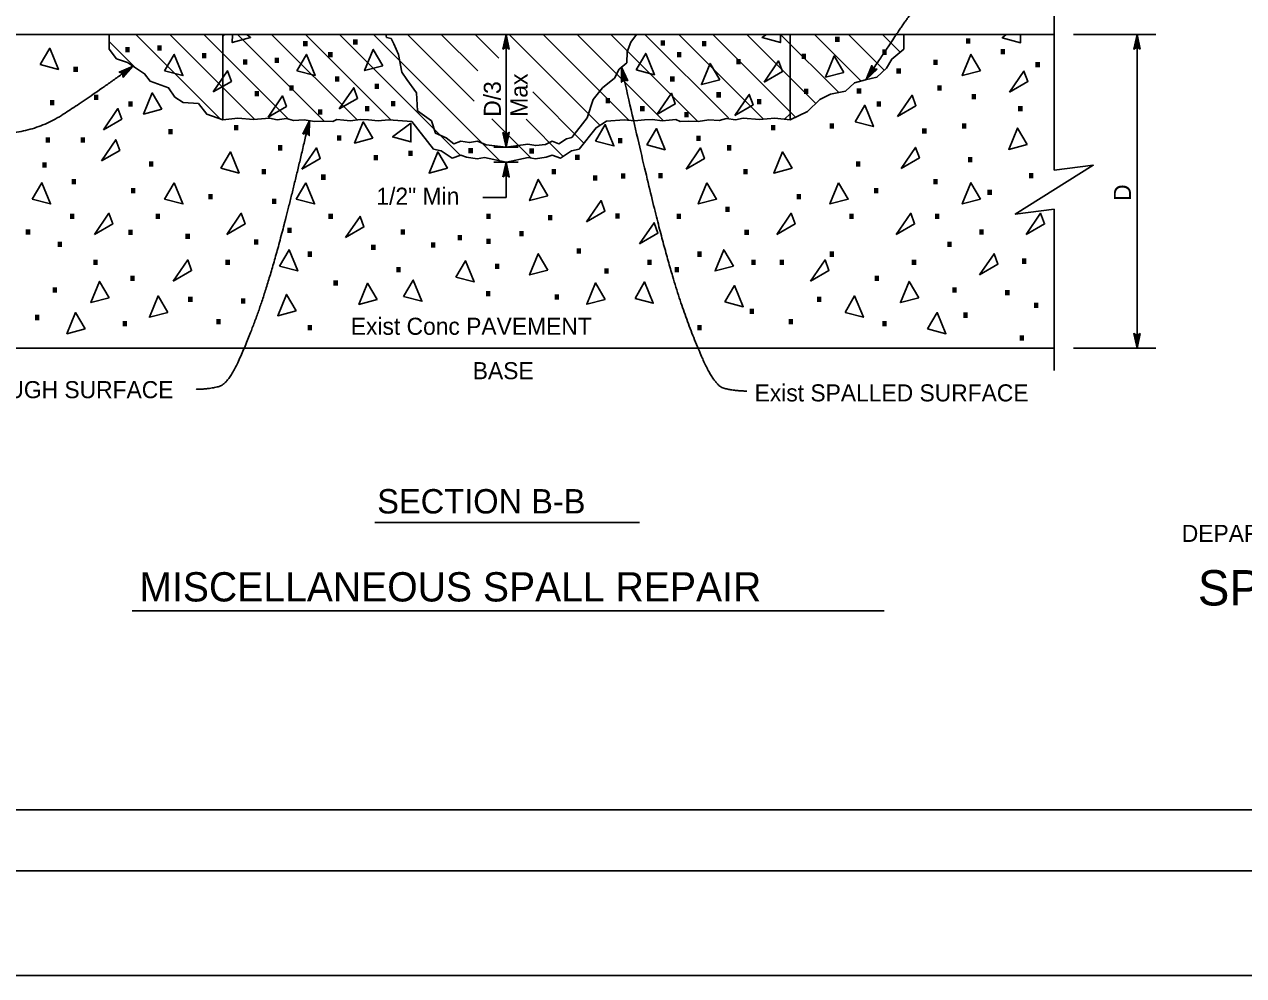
# Model space of a CAD drawing. Extents: x -893 to 867, y -474 to 712.
# Drawn here: x 61 to 561, y -474 to -84 of the extents above; entities that cross this region are included whole.
import ezdxf

# ---------------------------------------------------------------- set-up
doc = ezdxf.new("R2010")
doc.units = 0
for name, color, linetype in [('10 Sheet Format', 7, 'Continuous'), ('2 Exist Man Made', 7, 'Continuous'), ('56 Stage 3 Anno', 7, 'Continuous'), ('57 Undefined', 7, 'Continuous'), ('58 Soundwalls', 7, 'Continuous'), ('60 Nongeo Data', 7, 'Continuous')]:
    doc.layers.add(name, color=color, linetype=linetype)

msp = doc.modelspace()

# ---------------------------------------------------------------- linework, layer by layer
at = {"layer": '10 Sheet Format'}
for p, q in [((-813.45, -406.04), (811.55, -406.04)), ((-863.46, -431.04), (836.54, -431.04))]:
    msp.add_line(p, q, dxfattribs=at)
for points in [[(-893.46, -474.04), (866.54, -474.04), (866.54, 711.96), (-893.46, 711.96)], [(-863.46, -431.04), (836.54, -431.04), (836.54, 668.96), (-863.46, 668.96)]]:
    msp.add_lwpolyline(points, close=True, dxfattribs=at)
at = {"layer": '2 Exist Man Made'}
for points in [[(258.52, -134.35), (250.39, -133.43), (246.89, -131.9), (243.51, -132.54), (239.97, -131.95), (237.16, -132.96), (233.92, -130.54), (229.62, -128.68), (227.93, -123.63), (222.23, -119.45), (221.78, -112.07), (217.9, -106.66), (215.74, -103.69), (214.39, -96.36), (212.49, -92.02), (211.35, -89.81), (209.52, -89.36), (209.29, -88.14)], [(258.52, -134.35), (267.5, -133.18), (270.7, -133.72), (274.77, -133.36), (277.39, -131.95), (280.2, -132.96), (283.29, -130.96), (285.48, -130.46), (291.82, -122.37), (294.2, -114.88), (298.06, -110.08), (302.95, -106.07), (304.92, -102.42), (308.05, -99.8), (308.24, -95.25), (309.73, -91.4), (312.01, -88.15)]]:
    msp.add_lwpolyline(points, dxfattribs=at)
at = {"layer": '56 Stage 3 Anno'}
for p, q in [((258.52, -88.16), (258.52, -88.16)), ((258.52, -134.35), (258.52, -88.16)), ((491.26, -88.15), (525.07, -88.15)), ((517.34, -216.83), (517.34, -88.15)), ((517.34, -88.15), (517.34, -88.15)), ((257.18, -94.16), (257.18, -94.16)), ((259.85, -94.16), (259.85, -94.16)), ((516.01, -94.15), (516.01, -94.15)), ((518.68, -94.15), (518.68, -94.15)), ((99.88, -103.59), (99.88, -103.59)), ((105.54, -101.18), (105.54, -101.18)), ((305.85, -101.63), (305.85, -101.63)), ((408.55, -100.93), (408.55, -100.93)), ((410.76, -102.42), (410.76, -102.42)), ((101.43, -105.76), (101.43, -105.76)), ((305.91, -107.77), (305.91, -107.77)), ((308.51, -107.17), (308.51, -107.17)), ((406.3, -106.65), (406.3, -106.65)), ((177.86, -123.5), (177.86, -123.5)), ((175.19, -129.03), (175.19, -129.03)), ((177.79, -129.64), (177.79, -129.64)), ((257.18, -128.35), (257.18, -128.35)), ((259.85, -128.35), (259.85, -128.35)), ((253.52, -134.35), (263.52, -134.35)), ((258.52, -134.35), (258.52, -134.35)), ((253.52, -140.59), (263.52, -140.59)), ((258.52, -155.07), (258.52, -140.59)), ((258.52, -140.59), (258.52, -140.59)), ((257.18, -146.59), (257.18, -146.59)), ((259.85, -146.59), (259.85, -146.59)), ((516.01, -210.83), (516.01, -210.83)), ((518.68, -210.83), (518.68, -210.83)), ((491.26, -216.83), (525.07, -216.83)), ((517.34, -216.83), (517.34, -216.83))]:
    msp.add_line(p, q, dxfattribs=at)
for points in [[(257.18, -94.16), (258.52, -88.16), (259.85, -94.16), (259.49, -93.94), (258.52, -89.55), (257.53, -93.94), (257.89, -93.73), (258.52, -90.92), (259.14, -93.73), (258.78, -93.52), (258.51, -92.3), (258.24, -93.52), (258.52, -93.36), (259.85, -94.16), (258.52, -93.36)], [(518.68, -94.15), (517.34, -88.15), (516.01, -94.15), (516.36, -93.94), (517.33, -89.54), (518.32, -93.94), (517.97, -93.73), (517.34, -90.91), (516.72, -93.73), (517.07, -93.51), (517.34, -92.3), (517.61, -93.52), (517.34, -93.35), (516.01, -94.15), (517.34, -93.35)], [(101.43, -105.76), (105.54, -101.18), (99.88, -103.59), (100.26, -103.75), (104.4, -101.99), (101.4, -105.35), (101.36, -104.94), (103.29, -102.79), (100.64, -103.92), (101.02, -104.08), (102.16, -103.59), (101.33, -104.52), (101.3, -104.2), (99.88, -103.59), (101.3, -104.2)], [(308.51, -107.17), (305.85, -101.63), (305.91, -107.78), (306.21, -107.49), (306.16, -102.99), (308.12, -107.04), (307.73, -106.92), (306.48, -104.32), (306.51, -107.2), (306.8, -106.91), (306.79, -105.67), (307.33, -106.79), (307.03, -106.69), (305.91, -107.78), (307.03, -106.69)], [(410.76, -102.42), (406.3, -106.65), (408.55, -100.93), (408.72, -101.3), (407.08, -105.49), (410.35, -102.39), (409.94, -102.37), (407.85, -104.36), (408.9, -101.68), (409.07, -102.05), (408.62, -103.21), (409.52, -102.35), (409.2, -102.33), (408.55, -100.93), (409.2, -102.33)], [(175.19, -129.03), (177.86, -123.5), (177.79, -129.64), (177.49, -129.35), (177.55, -124.85), (175.58, -128.91), (175.98, -128.78), (177.23, -126.19), (177.2, -129.07), (176.9, -128.78), (176.91, -127.53), (176.37, -128.66), (176.68, -128.56), (177.79, -129.64), (176.68, -128.56)], [(257.18, -128.35), (258.52, -134.35), (259.85, -128.35), (259.49, -128.57), (258.52, -132.96), (257.53, -128.57), (257.89, -128.78), (258.52, -131.59), (259.14, -128.78), (258.78, -128.99), (258.51, -130.21), (258.24, -128.99), (258.52, -129.15), (259.85, -128.35), (258.52, -129.15)], [(257.18, -146.59), (258.52, -140.59), (259.85, -146.59), (259.49, -146.38), (258.52, -141.98), (257.53, -146.38), (257.89, -146.17), (258.52, -143.36), (259.14, -146.17), (258.78, -145.95), (258.51, -144.74), (258.24, -145.96), (258.52, -145.79), (259.85, -146.59), (258.52, -145.79)], [(518.68, -210.83), (517.34, -216.83), (516.01, -210.83), (516.36, -211.04), (517.33, -215.44), (518.32, -211.04), (517.97, -211.25), (517.34, -214.07), (516.72, -211.26), (517.07, -211.47), (517.34, -212.68), (517.61, -211.46), (517.34, -211.63), (516.01, -210.83), (517.34, -211.63)]]:
    msp.add_lwpolyline(points, close=True, dxfattribs=at)
for points in [[(454.48, -57.44), (445.02, -56.82), (435.97, -63.92), (429.87, -72.41), (422.99, -81.73), (417.38, -90), (406.3, -106.64)], [(105.54, -101.18), (87.91, -113.85), (66.01, -127.99), (38.89, -129.82), (32.11, -129.94), (23.99, -129.9)], [(357.34, -234.4), (351.75, -234.3), (344.01, -232.14), (334.34, -210.25), (326.2, -186.05), (316.4, -148.26), (305.85, -101.69)], [(131.4, -233.68), (136.99, -233.57), (144.72, -231.42), (154.39, -209.52), (162.53, -185.32), (172.34, -147.53), (177.81, -123.48)]]:
    msp.add_open_spline(points, degree=2, dxfattribs=at)
at = {"layer": '57 Undefined'}
for p, q in [((248.95, -155.07), (258.52, -155.07)), ((204.67, -288.34), (313.22, -288.34)), ((105.18, -324.47), (413.66, -324.47))]:
    msp.add_line(p, q, dxfattribs=at)
at = {"layer": '58 Soundwalls'}
for points in [[(152.3, -88.32), (153.77, -89.46), (146.27, -91.51), (146.3, -88.31)], [(365.06, -88.32), (363.58, -89.46), (371.08, -91.51), (371.06, -88.31)], [(463.71, -88.24), (462.04, -89.53), (469.54, -91.57), (469.52, -88.24)], [(219.46, -124.52), (212.02, -130.2), (219.52, -132.25), (219.46, -124.52)], [(122.42, -148.96), (125.98, -157.67), (118.46, -155.69), (122.42, -148.96)], [(176.44, -148.96), (180, -157.67), (172.49, -155.69), (176.44, -148.96)], [(340.92, -148.96), (337.35, -157.67), (344.87, -155.69), (340.92, -148.96)], [(394.94, -148.96), (391.38, -157.67), (398.9, -155.69), (394.94, -148.96)]]:
    msp.add_lwpolyline(points, dxfattribs=at)
for points in [[(67.42, -100.56), (71.38, -93.83), (74.94, -102.54)], [(208.04, -101.03), (204.09, -94.3), (200.52, -103.01)], [(118.46, -103.09), (122.42, -96.36), (125.98, -105.07)], [(172.71, -103.09), (176.67, -96.36), (180.23, -105.07)], [(311.88, -102.7), (315.83, -95.97), (319.39, -104.67)], [(364.4, -107.73), (370.33, -99.03), (371.92, -103.38)], [(397.08, -103.71), (393.12, -96.98), (389.56, -105.69)], [(453.15, -103.09), (449.19, -96.36), (445.63, -105.07)], [(138.36, -111.77), (144.29, -103.06), (145.87, -107.41)], [(346.17, -106.75), (342.22, -100.02), (338.65, -108.73)], [(465.04, -111.87), (470.97, -103.17), (472.56, -107.52)], [(117.4, -118.87), (113.45, -112.14), (109.88, -120.85)], [(160.9, -122.05), (166.83, -113.35), (168.42, -117.7)], [(190.13, -118.74), (196.06, -110.03), (197.65, -114.38)], [(320.43, -121), (326.37, -112.3), (327.95, -116.65)], [(352.36, -121.45), (358.29, -112.74), (359.87, -117.09)], [(419.15, -121.79), (425.08, -113.08), (426.67, -117.44)], [(93.4, -127.26), (99.33, -118.56), (100.91, -122.91)], [(401.69, -123.96), (405.64, -117.23), (409.2, -125.93)], [(203.9, -130.75), (199.94, -124.02), (196.38, -132.73)], [(295.25, -131.89), (299.21, -125.16), (302.77, -133.87)], [(316.25, -133.49), (320.21, -126.76), (323.77, -135.47)], [(472.27, -133.33), (468.31, -126.6), (464.75, -135.3)], [(92.55, -140.05), (98.48, -131.35), (100.06, -135.7)], [(174.82, -143.39), (180.76, -134.69), (182.34, -139.04)], [(332.39, -143.39), (338.32, -134.69), (339.91, -139.04)], [(420.54, -143.18), (426.48, -134.47), (428.06, -138.82)], [(141.49, -143.04), (145.45, -136.31), (149.01, -145.02)], [(234.49, -143.05), (230.53, -136.32), (226.97, -145.03)], [(375.86, -143.04), (371.91, -136.31), (368.35, -145.02)], [(64.21, -155.69), (68.16, -148.96), (71.72, -157.67)], [(275.72, -154.34), (271.76, -147.61), (268.2, -156.31)], [(453.15, -155.69), (449.19, -148.96), (445.63, -157.67)], [(291.56, -165.02), (297.49, -156.32), (299.07, -160.67)], [(89.72, -170.22), (95.65, -161.51), (97.24, -165.86)], [(143.97, -170.22), (149.91, -161.51), (151.49, -165.86)], [(192.75, -171.46), (198.68, -162.76), (200.26, -167.11)], [(369.54, -170.22), (375.47, -161.51), (377.05, -165.86)], [(418.6, -170.22), (424.53, -161.51), (426.11, -165.86)], [(471.87, -170.22), (477.8, -161.51), (479.39, -165.86)], [(313.32, -174.06), (319.25, -165.36), (320.84, -169.71)], [(165.59, -183.17), (169.54, -176.44), (173.1, -185.14)], [(275.72, -184.82), (271.76, -178.09), (268.2, -186.8)], [(351.77, -183.17), (347.82, -176.44), (344.25, -185.14)], [(452.76, -186.78), (458.69, -178.07), (460.27, -182.42)], [(122.02, -189.35), (127.95, -180.64), (129.54, -184.99)], [(237.9, -187.66), (241.86, -180.93), (245.42, -189.64)], [(383.43, -189.35), (389.36, -180.64), (390.94, -184.99)], [(95.75, -196.16), (91.8, -189.43), (88.24, -198.14)], [(216.49, -195.61), (220.44, -188.88), (224.01, -197.58)], [(311.43, -196.4), (315.38, -189.67), (318.94, -198.38)], [(427.79, -196.16), (423.83, -189.43), (420.27, -198.14)], [(172.4, -201.5), (168.44, -194.77), (164.88, -203.48)], [(205.68, -196.89), (201.73, -190.16), (198.17, -198.87)], [(299.15, -196.81), (295.19, -190.08), (291.63, -198.79)], [(348.33, -197.85), (352.28, -191.12), (355.85, -199.83)], [(119.8, -202.13), (115.84, -195.4), (112.28, -204.11)], [(397.56, -202.13), (401.52, -195.4), (405.08, -204.11)], [(85.93, -208.93), (81.97, -202.2), (78.41, -210.91)], [(431.43, -208.93), (435.38, -202.2), (438.95, -210.91)]]:
    msp.add_lwpolyline(points, close=True, dxfattribs=at)
at = {"layer": '60 Nongeo Data'}
for p, q in [((483.39, -79.04), (483.39, -121.84)), ((95.71, -88.15), (33.97, -88.15)), ((95.71, -88.15), (95.71, -94.15)), ((95.72, -88.16), (421.64, -88.16)), ((106.7, -88.15), (141.41, -122.86)), ((120.61, -88.15), (155.51, -123.05)), ((134.53, -88.15), (169.25, -122.87)), ((142.35, -88.15), (142.35, -123.21)), ((143.15, -88.16), (142.35, -88.96)), ((148.45, -88.15), (183.97, -123.67)), ((162.37, -88.15), (197.44, -123.23)), ((176.29, -88.15), (211.4, -123.26)), ((190.21, -88.15), (239.76, -137.71)), ((204.13, -88.15), (255.99, -140.02)), ((218.05, -88.15), (245.45, -115.56)), ((231.96, -88.15), (246.91, -103.09)), ((245.88, -88.15), (255.62, -97.89)), ((259.8, -88.15), (297.04, -125.39)), ((273.72, -88.15), (308.97, -123.4)), ((287.64, -88.15), (323, -123.51)), ((301.56, -88.15), (337.26, -123.86)), ((315.48, -88.15), (349.72, -122.39)), ((329.39, -88.15), (364.18, -122.94)), ((343.31, -88.15), (377.28, -122.12)), ((357.23, -88.15), (385.58, -116.5)), ((371.15, -88.15), (394.99, -111.99)), ((375, -88.15), (375, -123.21)), ((385.07, -88.15), (404.22, -107.3)), ((398.99, -88.15), (413.67, -102.83)), ((412.91, -88.15), (420.16, -95.41)), ((483.39, -88.15), (421.65, -88.15)), ((421.65, -88.15), (421.65, -94.15)), ((95.71, -91.08), (106.22, -101.59)), ((269.49, -111.76), (290.48, -132.75)), ((252.71, -122.82), (268.69, -138.8)), ((266.73, -122.92), (281.99, -138.17)), ((375, -120.76), (372.81, -122.95)), ((483.39, -143.82), (483.39, -121.82)), ((483.39, -181.82), (483.39, -159.82)), ((483.39, -181.82), (483.39, -226)), ((483.39, -216.83), (33.97, -216.83))]:
    msp.add_line(p, q, dxfattribs=at)
for points in [[(142.35, -123.21), (135.81, -120.83), (132.33, -116.52), (126.06, -116.05), (122.74, -113.92), (120.14, -110.03), (112.51, -107.28), (110.25, -104.3), (103.3, -99.63), (98.82, -98.14), (95.71, -94.15)], [(375, -123.21), (382.16, -119.79), (387.24, -114.91), (391.6, -112.72), (397.77, -111.38), (401.52, -108.04), (406.02, -106.82), (410.65, -105.73), (414.64, -102), (416.75, -98.29), (421.65, -94.15)], [(219.92, -123.88), (210.35, -123.18), (206.11, -123.65), (202.08, -123.24), (198.75, -123.02), (194.78, -123.65), (191.94, -123.26), (189.17, -122.98), (187.43, -123.9), (183.99, -123.67), (180.02, -123.84), (175.7, -123.15), (171.39, -123.5), (168.45, -122.63), (164.65, -123.15), (161.55, -122.46), (154.9, -123.1), (148.56, -122.49), (142.35, -123.21)], [(258.6, -140.59), (249.71, -138.63), (246.75, -139.12), (242.37, -138.54), (239.95, -137.64), (236.48, -138.9), (231.96, -135.96), (228.84, -135.25), (219.92, -123.88)], [(258.76, -140.59), (267.65, -138.63), (270.61, -139.12), (274.99, -138.54), (277.41, -137.64), (280.87, -138.9), (285.4, -135.96), (288.52, -135.25), (295.46, -126.4), (299.68, -123.72)], [(299.67, -123.72), (307, -123.18), (311.25, -123.65), (315.28, -123.24), (318.6, -123.02), (322.58, -123.65), (325.42, -123.26), (328.19, -122.98), (329.93, -123.9), (333.37, -123.67), (337.34, -123.84), (341.65, -123.15), (345.97, -123.5), (348.9, -122.63), (352.7, -123.15), (355.81, -122.46), (362.46, -123.1), (368.8, -122.49), (375, -123.21)], [(483.39, -143.82), (499.39, -141.82), (467.39, -161.82), (483.39, -159.82)]]:
    msp.add_lwpolyline(points, dxfattribs=at)

# ---------------------------------------------------------------- texts
at = {"layer": '10 Sheet Format'}
for s, height, p in [('DEPARTMENT OF TRANSPORTATION', 7, (535.7, -296.24)), ('SPALL REPAIR ', 14.5, (542.28, -322.3))]:
    msp.add_text(s, height=height, dxfattribs=at).set_placement(p)
at = {"layer": '57 Undefined'}
for s, p in [('Max', (267.35, -121.91)), ('D/3', (256.41, -121.93)), ('D', (514.85, -156.41))]:
    msp.add_text(s, height=7, rotation=90, dxfattribs=at).set_placement(p)
for s, height, p in [('1/2" Min', 7, (205.36, -157.99)), ('Exist Conc PAVEMENT', 7, (194.85, -211.32)), ('BASE', 7, (244.88, -229.53)), ('ROUGH SURFACE', 7, (39.95, -237.31)), ('Exist SPALLED SURFACE', 7, (360.48, -238.63)), ('SECTION B-B', 10, (205.69, -284.58)), ('MISCELLANEOUS SPALL REPAIR', 12, (108.15, -320.65))]:
    msp.add_text(s, height=height, dxfattribs=at).set_placement(p)
at = {"layer": '58 Soundwalls'}
for p in [(391.77, -91.32), (445.43, -91.94), (100.6, -95.55), (113.73, -94.87), (173.57, -93.09), (194.1, -92.34), (320.25, -92.8), (337.13, -93.09), (411.11, -96.55), (459.65, -96.37), (132.05, -97.92), (148.87, -100.6), (161.92, -99.87), (183.83, -97.57), (326.87, -97.57), (351.19, -100.47), (378.04, -98.31), (432.09, -100.69), (473.95, -101.72), (79.38, -103.54), (416.94, -104.25), (167.89, -111.29), (186.6, -107.59), (202.93, -110.54), (324.1, -107.59), (433.71, -111.29), (87.74, -115.12), (153.74, -113.51), (297.68, -116.39), (343.12, -114.04), (359.73, -116.8), (378.99, -112.63), (400.68, -112.46), (447.74, -114.73), (69.79, -117.27), (101.85, -117.81), (179.66, -121.13), (198.9, -119.69), (209.55, -117.6), (311.8, -119.69), (408.85, -117.81), (466.85, -119.69), (329.96, -122.22), (389.55, -126.76), (443.81, -126.76), (118.27, -129.11), (145.23, -127.5), (187.43, -131.71), (334.8, -131.87), (365.47, -127.5), (427.46, -128.9), (67.93, -132.59), (82.35, -132.51), (163.26, -135.77), (241.38, -136.91), (266.4, -137.11), (302.71, -132.8), (347.44, -135.77), (202.47, -139.79), (216.76, -138), (285.15, -139.72), (446.25, -140.67), (66.64, -142.86), (110.35, -142.44), (156.59, -145.57), (275.5, -145.53), (319.21, -147.16), (354.12, -145.57), (400.35, -142.44), (78.62, -149.66), (180.96, -147.79), (292.51, -148.13), (303.96, -147.29), (432.09, -149.66), (471.25, -147.23), (102.98, -153.29), (134.69, -155.74), (376.02, -155.74), (407.72, -153.29), (454.26, -154.03), (160.82, -157.71), (346.74, -160.98), (77.99, -163.9), (113.09, -163.9), (183.97, -163.9), (248.68, -163.88), (273.98, -164.4), (301.57, -163.74), (326.73, -163.9), (397.61, -163.9), (432.71, -163.9), (59.82, -170.3), (101.85, -170.42), (125.31, -172.08), (167.1, -169.56), (213.6, -170.24), (262.29, -170.97), (354.6, -170.42), (450.88, -170.3), (72.88, -175.37), (153.43, -174.42), (201.47, -176.51), (226.04, -175.6), (236.99, -172.64), (248.75, -174.08), (437.82, -175.37), (175.4, -179.36), (285.77, -178.1), (335.3, -179.36), (389.55, -179.36), (87.47, -182.69), (141.72, -182.69), (211.82, -185.75), (252.22, -184.3), (297.05, -186.28), (314.72, -182.69), (325.99, -185.67), (357.45, -182.67), (368.98, -182.69), (423.23, -182.69), (468.46, -182.23), (102.69, -189.32), (186.03, -191.23), (408.02, -189.32), (70.87, -194.01), (248.62, -195.61), (276.69, -196.95), (439.83, -194.01), (461.52, -195.19), (126.41, -197.86), (148.09, -198.57), (384.29, -197.86), (473.35, -200.37), (63.54, -205.32), (137.94, -207.09), (356.68, -202.81), (372.76, -207.09), (444.32, -204.37), (99.6, -207.82), (175.43, -209.44), (335.27, -209.44), (411.1, -207.82), (467.42, -213.76)]:
    msp.add_text('.', height=14.17, dxfattribs=at).set_placement(p)

doc.saveas('drawing.dxf')
